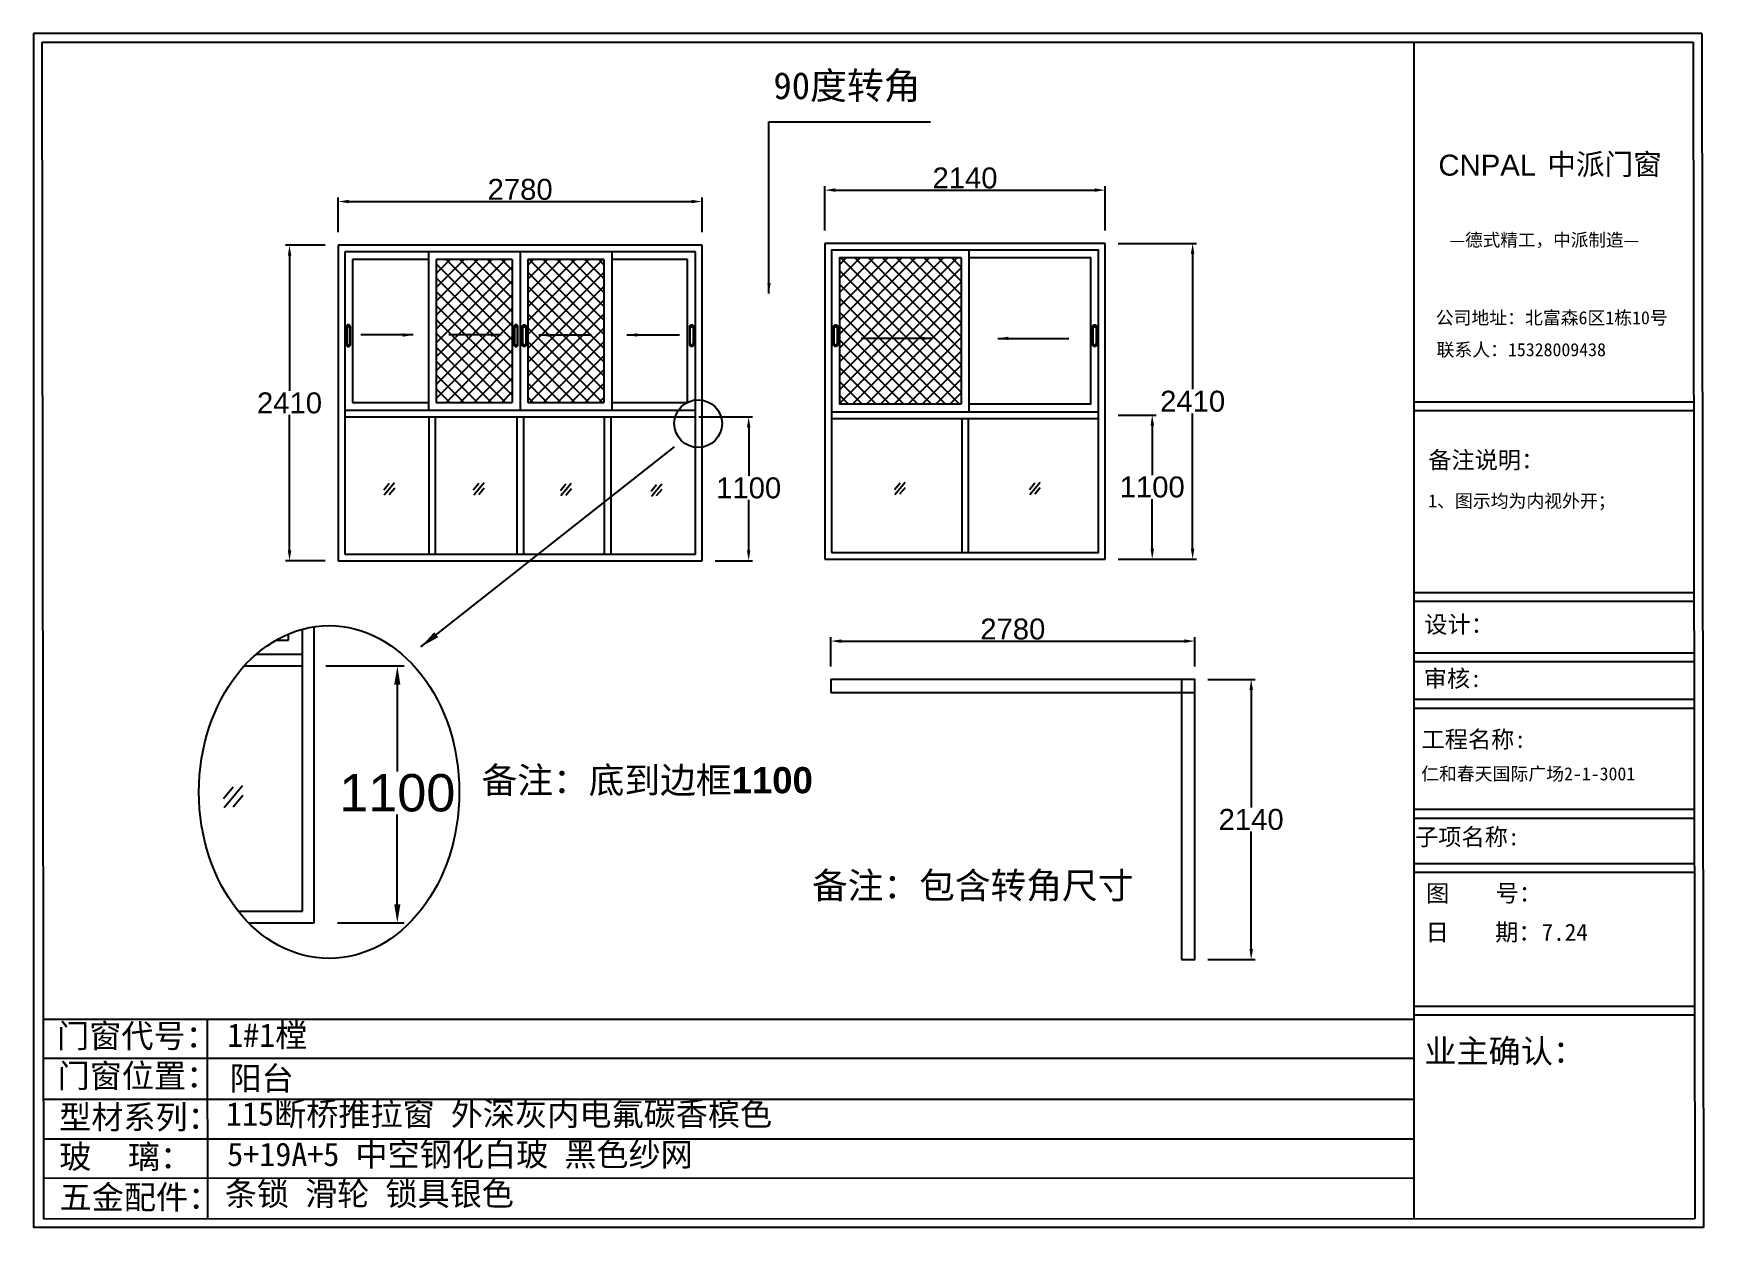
# Model space of a CAD drawing. Header units: inches. Extents: x -138455 to 599497, y -747149 to 13167.
# Drawn here: x 365342 to 378103, y -235958 to -226837 of the extents above; entities that cross this region are included whole.
import ezdxf

# ---------------------------------------------------------------- set-up
doc = ezdxf.new("R2010")
doc.units = ezdxf.units.IN
doc.header["$MEASUREMENT"] = 0
doc.header["$PDMODE"] = 35
doc.header["$PDSIZE"] = -3
doc.layers.add('0 @ 1', color=7, linetype='Continuous')
doc.styles.add('Annotative', font='arialbd.ttf')
doc.styles.add('MtXpl_', font='')
doc.styles.get("Standard").update_dxf_attribs({"font": 'arial.ttf'})
doc.styles.get('MtXpl_').set_extended_font_data('SimSun')
doc.dimstyles.get("Standard").update_dxf_attribs({"dimtxt": 80, "dimasz": 70, "dimexe": 40, "dimexo": 80, "dimgap": 0, "dimtad": 1, "dimtih": 1, "dimtoh": 1, "dimdec": 0, "dimzin": 0, "dimdsep": 46, "dimtxsty": 'Standard', "dimcen": 0.09, "dimadec": 0, "dimazin": 0, "dimtfac": 1, "dimtdec": 0, "dimtofl": 0, "dimtmove": 0, "dimatfit": 3, "dimfxl": 0, "dimtolj": 1, "dimtzin": 0, "dimarcsym": 0})

# ---------------------------------------------------------------- blocks, each defined once
blk = doc.blocks.new('*D1047')
at = {"color": 0, "lineweight": -2, "transparency": 16777216}
for p, q in [((367671, -228355), (367671, -228091)), ((367751, -228121), (370371, -228121)), ((370451, -228355), (370451, -228091))]:
    blk.add_line(p, q, dxfattribs=at)
at = {"color": 0, "transparency": 16777216}
for points in [[(367751, -228108), (367751, -228134), (367671, -228121)], [(370371, -228108), (370371, -228134), (370451, -228121)]]:
    blk.add_solid(points, dxfattribs=at)
at = {"layer": 'Defpoints', "color": 0, "transparency": 16777216}
for p in [(370451, -228121), (367671, -228455), (370451, -228455)]:
    blk.add_point(p, dxfattribs=at)
at = {"color": 0, "transparency": 16777216, "insert": (369061, -228029), "char_height": 160, "attachment_point": 5}
blk.add_mtext('\\A1;2780', dxfattribs=at)
blk = doc.blocks.new('*D1048')
at = {"color": 0, "lineweight": -2, "transparency": 16777216}
for p, q in [((367571, -228455), (367269, -228455)), ((367299, -228535), (367299, -229568)), ((367299, -230785), (367299, -229751)), ((367571, -230865), (367269, -230865))]:
    blk.add_line(p, q, dxfattribs=at)
at = {"color": 0, "transparency": 16777216}
for points in [[(367286, -228535), (367313, -228535), (367299, -228455)], [(367286, -230785), (367313, -230785), (367299, -230865)]]:
    blk.add_solid(points, dxfattribs=at)
at = {"layer": 'Defpoints', "color": 0, "transparency": 16777216}
for p in [(367671, -228455), (367299, -230865), (367671, -230865)]:
    blk.add_point(p, dxfattribs=at)
at = {"color": 0, "transparency": 16777216, "insert": (367299, -229660), "char_height": 160, "attachment_point": 5}
blk.add_mtext('\\A1;2410', dxfattribs=at)
blk = doc.blocks.new('*D1049')
at = {"color": 0, "lineweight": -2, "transparency": 16777216}
for p, q in [((370426, -229765), (370837, -229765)), ((370807, -229845), (370807, -230217)), ((370807, -230785), (370807, -230400)), ((370551, -230865), (370837, -230865))]:
    blk.add_line(p, q, dxfattribs=at)
at = {"color": 0, "transparency": 16777216}
for points in [[(370794, -229845), (370820, -229845), (370807, -229765)], [(370794, -230785), (370820, -230785), (370807, -230865)]]:
    blk.add_solid(points, dxfattribs=at)
at = {"layer": 'Defpoints', "color": 0, "transparency": 16777216}
for p in [(370326, -229765), (370451, -230865), (370807, -230865)]:
    blk.add_point(p, dxfattribs=at)
at = {"color": 0, "transparency": 16777216, "insert": (370807, -230309), "char_height": 160, "attachment_point": 5}
blk.add_mtext('\\A1;1100', dxfattribs=at)
blk = doc.blocks.new('123as')
at = {"color": 0}
for p, q in [((90189, 51387), (90252, 51462)), ((90194, 51330), (90312, 51470)), ((90251, 51335), (90314, 51410))]:
    blk.add_line(p, q, dxfattribs=at)
blk = doc.blocks.new('*D1055')
at = {"color": 0, "lineweight": -2, "transparency": 16777216}
for p, q in [((371390, -228342), (371390, -228004)), ((373530, -228342), (373530, -228004)), ((371470, -228034), (373450, -228034))]:
    blk.add_line(p, q, dxfattribs=at)
at = {"color": 0, "transparency": 16777216}
for points in [[(371470, -228020), (371470, -228047), (371390, -228034)], [(373450, -228020), (373450, -228047), (373530, -228034)]]:
    blk.add_solid(points, dxfattribs=at)
at = {"layer": 'Defpoints', "color": 0, "transparency": 16777216}
for p in [(373530, -228034), (371390, -228442), (373530, -228442)]:
    blk.add_point(p, dxfattribs=at)
at = {"color": 0, "transparency": 16777216, "insert": (372460, -227942), "char_height": 160, "attachment_point": 5}
blk.add_mtext('\\A1;2140', dxfattribs=at)
blk = doc.blocks.new('*D1056')
at = {"color": 0, "lineweight": -2, "transparency": 16777216}
for p, q in [((373630, -228442), (374229, -228442)), ((374199, -228522), (374199, -229555)), ((374199, -230772), (374199, -229739)), ((373630, -230852), (374229, -230852))]:
    blk.add_line(p, q, dxfattribs=at)
at = {"color": 0, "transparency": 16777216}
for points in [[(374185, -228522), (374212, -228522), (374199, -228442)], [(374185, -230772), (374212, -230772), (374199, -230852)]]:
    blk.add_solid(points, dxfattribs=at)
at = {"layer": 'Defpoints', "color": 0, "transparency": 16777216}
for p in [(373530, -228442), (373530, -230852), (374199, -230852)]:
    blk.add_point(p, dxfattribs=at)
at = {"color": 0, "transparency": 16777216, "insert": (374199, -229647), "char_height": 160, "attachment_point": 5}
blk.add_mtext('\\A1;2410', dxfattribs=at)
blk = doc.blocks.new('*D1057')
at = {"color": 0, "lineweight": -2, "transparency": 16777216}
for p, q in [((373630, -229752), (373920, -229752)), ((373890, -229832), (373890, -230210)), ((373890, -230772), (373890, -230394)), ((373630, -230852), (373920, -230852))]:
    blk.add_line(p, q, dxfattribs=at)
at = {"color": 0, "transparency": 16777216}
for points in [[(373877, -229832), (373904, -229832), (373890, -229752)], [(373877, -230772), (373904, -230772), (373890, -230852)]]:
    blk.add_solid(points, dxfattribs=at)
at = {"layer": 'Defpoints', "color": 0, "transparency": 16777216}
for p in [(373530, -229752), (373530, -230852), (373890, -230852)]:
    blk.add_point(p, dxfattribs=at)
at = {"color": 0, "transparency": 16777216, "insert": (373890, -230302), "char_height": 160, "attachment_point": 5}
blk.add_mtext('\\A1;1100', dxfattribs=at)
blk = doc.blocks.new('*D1058')
at = {"color": 0, "lineweight": -2, "transparency": 16777216}
for p, q in [((371435, -231671), (371435, -231448)), ((374215, -231671), (374215, -231448)), ((371515, -231478), (374135, -231478))]:
    blk.add_line(p, q, dxfattribs=at)
at = {"color": 0, "transparency": 16777216}
for points in [[(371515, -231465), (371515, -231492), (371435, -231478)], [(374135, -231465), (374135, -231492), (374215, -231478)]]:
    blk.add_solid(points, dxfattribs=at)
at = {"layer": 'Defpoints', "color": 0, "transparency": 16777216}
for p in [(374215, -231478), (371435, -231771), (374215, -231771)]:
    blk.add_point(p, dxfattribs=at)
at = {"color": 0, "transparency": 16777216, "insert": (372825, -231387), "char_height": 160, "attachment_point": 5}
blk.add_mtext('\\A1;2780', dxfattribs=at)
blk = doc.blocks.new('*D1059')
at = {"color": 0, "lineweight": -2, "transparency": 16777216}
for p, q in [((374315, -231771), (374676, -231771)), ((374646, -231851), (374646, -232749)), ((374646, -233831), (374646, -232932)), ((374315, -233911), (374676, -233911))]:
    blk.add_line(p, q, dxfattribs=at)
at = {"color": 0, "transparency": 16777216}
for points in [[(374633, -231851), (374660, -231851), (374646, -231771)], [(374633, -233831), (374660, -233831), (374646, -233911)]]:
    blk.add_solid(points, dxfattribs=at)
at = {"layer": 'Defpoints', "color": 0, "transparency": 16777216}
for p in [(374215, -231771), (374215, -233911), (374646, -233911)]:
    blk.add_point(p, dxfattribs=at)
at = {"color": 0, "transparency": 16777216, "insert": (374646, -232841), "char_height": 160, "attachment_point": 5}
blk.add_mtext('\\A1;2140', dxfattribs=at)
blk = doc.blocks.new('*D1060')
at = {"color": 0, "lineweight": -2, "transparency": 16777216}
for p, q in [((362510.9, -229764.7), (362847.2, -229764.7)), ((362817.2, -229844.7), (362817.2, -230216.9)), ((362817.2, -230784.7), (362817.2, -230400.3)), ((362560.9, -230864.7), (362847.2, -230864.7))]:
    blk.add_line(p, q, dxfattribs=at)
at = {"color": 0, "transparency": 16777216}
for points in [[(362803.9, -229844.7), (362830.5, -229844.7), (362817.2, -229764.7)], [(362803.9, -230784.7), (362830.5, -230784.7), (362817.2, -230864.7)]]:
    blk.add_solid(points, dxfattribs=at)
at = {"layer": 'Defpoints', "color": 0, "transparency": 16777216}
for p in [(362410.9, -229764.7), (362460.9, -230864.7), (362817.2, -230864.7)]:
    blk.add_point(p, dxfattribs=at)
at = {"color": 0, "transparency": 16777216, "insert": (362817.2, -230308.6), "char_height": 160, "attachment_point": 5}
blk.add_mtext('\\A1;1100', dxfattribs=at)
blk = doc.blocks.new('222999992211')
for p, q in [((362350.9, -229654), (362350.9, -229627.6)), ((362410.9, -230814.7), (362410.9, -229607)), ((362460.9, -230864.7), (362460.9, -229596.7)), ((362212.2, -229714.7), (362410.9, -229714.7)), ((362296.2, -229654.7), (362350.9, -229654.7)), ((362350.9, -229654.7), (362350.9, -229654)), ((362161.1, -229764.7), (362410.9, -229764.7)), ((362136, -230814.7), (362410.9, -230814.7)), ((362180.6, -230864.7), (362460.9, -230864.7))]:
    blk.add_line(p, q)
blk.add_ellipse((362525.1, -230304.5), major_axis=(0, 712.6), ratio=0.782346)
at = {"xscale": 0.6684526412304121, "yscale": 0.6684526412304121, "zscale": 0.6684526412304121}
blk.add_blockref('123as', (301785.2, -264682.3), dxfattribs=at)
dim = blk.add_linear_dim(base=(362817.2, -230864.7), p1=(362410.9, -229764.7), p2=(362460.9, -230864.7), angle=90, dimstyle='Standard', override={"dimtxt": 160, "dimasz": 80, "dimexe": 30, "dimexo": 100, "dimgap": 10})
dim.commit()
dim.dimension.update_dxf_attribs({"geometry": '*D1060', "text_midpoint": (362817.2, -230308.6), "dimtype": 128})

msp = doc.modelspace()

# ---------------------------------------------------------------- hatches: boundary and pattern name
h = msp.add_hatch()
h.set_pattern_fill('ANSI37', color=256, scale=600)
h.set_pattern_definition([(45, (4810.1, 9113.37), (-53.033009, 53.033009), []), (135, (4810.1, 9113.37), (-53.033009, -53.033009), [])])
h.paths.add_polyline_path([(369000.6, -228564.7), (368420.6, -228564.7), (368420.6, -229654.7), (369000.6, -229654.7)])
h.paths.add_polyline_path([(369120.6, -229654.7), (369700.6, -229654.7), (369700.6, -228564.7), (369120.6, -228564.7)])
h = msp.add_hatch()
h.set_pattern_fill('ANSI37', color=256, scale=600)
h.set_pattern_definition([(45, (1043.03, 0), (-53.033009, 53.033009), []), (135, (1043.03, 0), (-53.033009, -53.033009), [])])
h.paths.add_polyline_path([(372429.9, -228552.1), (371499.9, -228552.1), (371499.9, -229667.1), (372429.9, -229667.1)])

# ---------------------------------------------------------------- linework, layer by layer
for p, q in [((378090.4, -226837.2), (365342.4, -226837)), ((365342.4, -226837), (365342.4, -235957.5)), ((378090.4, -226837.2), (378102.6, -235957.5)), ((365409.9, -226904.2), (378023.1, -226904.4)), ((365422.1, -235893.6), (365409.9, -226904.2)), ((375888.9, -226904.4), (375888.9, -235890.7)), ((378023.1, -226904.4), (378035.4, -235890.1)), ((370450.6, -228454.7), (367670.6, -228454.7)), ((367670.6, -228454.7), (367670.6, -230864.7)), ((370400.6, -228504.7), (367720.6, -228504.7)), ((367720.6, -228504.7), (367720.6, -230814.7)), ((368360.6, -228504.7), (368360.6, -229714.7)), ((369060.6, -228504.7), (369060.6, -229714.7)), ((369760.6, -228504.7), (369760.6, -229714.7)), ((370400.6, -230814.7), (370400.6, -228504.7)), ((370450.6, -230864.7), (370450.6, -228454.7)), ((373529.9, -228442.1), (371389.9, -228442.1)), ((371389.9, -228442.1), (371389.9, -230852.1)), ((372489.9, -228492.1), (372489.9, -229727.1)), ((373529.9, -230852.1), (373529.9, -228442.1)), ((367780.6, -228564.7), (367780.6, -229654.7)), ((368360.6, -228564.7), (367780.6, -228564.7)), ((368420.6, -228564.7), (368420.6, -229654.7)), ((369000.6, -228564.7), (368420.6, -228564.7)), ((369000.6, -228564.7), (369000.6, -229654.7)), ((369120.6, -228564.7), (369120.6, -229654.7)), ((369700.6, -228564.7), (369120.6, -228564.7)), ((369700.6, -228564.7), (369700.6, -229654.7)), ((370340.6, -228564.7), (369760.6, -228564.7)), ((370340.6, -229654.7), (370340.6, -228564.7)), ((372429.9, -228552.1), (372429.9, -229667.1)), ((367780.6, -229654.7), (368360.6, -229654.7)), ((368420.6, -229654.7), (369000.6, -229654.7)), ((369120.6, -229654.7), (369700.6, -229654.7)), ((369760.6, -229654.7), (370340.6, -229654.7)), ((375889.1, -229649.6), (378026.9, -229649.6)), ((367720.6, -229714.7), (370400.6, -229714.7)), ((367720.6, -229764.7), (368365.6, -229764.7)), ((368365.6, -230814.7), (368365.6, -229764.7)), ((368365.6, -229764.7), (369705.6, -229764.7)), ((368415.6, -230814.7), (368415.6, -229764.7)), ((369035.6, -229764.7), (369035.6, -230814.7)), ((369085.6, -229764.7), (369085.6, -230814.7)), ((369705.6, -230814.7), (369705.6, -229764.7)), ((369705.6, -229764.7), (370400.6, -229764.7)), ((369755.6, -230814.7), (369755.6, -229764.7)), ((371439.9, -229727.1), (373479.9, -229727.1)), ((371439.9, -229777.1), (373479.9, -229777.1)), ((372434.9, -229777.1), (372434.9, -230802.1)), ((372484.9, -229777.1), (372484.9, -230802.1)), ((375889.1, -229716.2), (378026.9, -229716.3)), ((367720.6, -230814.7), (370400.6, -230814.7)), ((367670.6, -230864.7), (370450.6, -230864.7)), ((371389.9, -230852.1), (373529.9, -230852.1)), ((375889.1, -231107.1), (378025.6, -231107.1)), ((375889.1, -231173.8), (378025.6, -231173.8)), ((375891.1, -231567.6), (378027.6, -231567.6)), ((375891.1, -231634.3), (378027.6, -231634.3)), ((375889, -231922.6), (378025.5, -231922.6)), ((375889, -231989.3), (378025.5, -231989.3)), ((375889.1, -232762.7), (378025.6, -232762.7)), ((375889.1, -232829.3), (378025.6, -232829.3)), ((375891.5, -233176), (378028, -233176)), ((375891.5, -233242.7), (378028, -233242.7)), ((375891.5, -234265.9), (378028, -234265.9)), ((365421.2, -234365.6), (375888.7, -234365.7)), ((366670.9, -234365.6), (366671.2, -235893.2)), ((375891.5, -234332.6), (378028, -234332.6)), ((365420.3, -234663.8), (375887.6, -234662.9)), ((365420.8, -234976.8), (375888, -234975.9)), ((365421.2, -235278.4), (375888.3, -235278.6)), ((365421.7, -235579.9), (375888.6, -235578)), ((378035.4, -235890.1), (365422.1, -235893.6)), ((378102.6, -235957.5), (365342.4, -235957.5))]:
    msp.add_line(p, q)
for points in [[(371439.9, -230802.1), (373479.9, -230802.1), (373479.9, -228492.1), (371439.9, -228492.1)], [(367760.5, -229077.1), (367737.7, -229077.1), (367737.7, -229214.4), (367760.5, -229214.4)], [(367760.5, -229077.1), (367737.7, -229077.1), (367737.7, -229214.4), (367760.5, -229214.4)], [(369040.4, -229077.1), (369017.7, -229077.1), (369017.7, -229214.4), (369040.4, -229214.4)], [(369040.4, -229077.1), (369017.7, -229077.1), (369017.7, -229214.4), (369040.4, -229214.4)], [(369080.8, -229077.1), (369103.5, -229077.1), (369103.5, -229214.4), (369080.8, -229214.4)], [(369080.8, -229077.1), (369103.5, -229077.1), (369103.5, -229214.4), (369080.8, -229214.4)], [(370360.7, -229077.1), (370383.4, -229077.1), (370383.4, -229214.4), (370360.7, -229214.4)], [(370360.7, -229077.1), (370383.4, -229077.1), (370383.4, -229214.4), (370360.7, -229214.4)], [(371459.8, -229077.1), (371482.5, -229077.1), (371482.5, -229214.4), (371459.8, -229214.4)], [(371459.8, -229077.1), (371482.5, -229077.1), (371482.5, -229214.4), (371459.8, -229214.4)], [(373439.8, -229077.1), (373462.5, -229077.1), (373462.5, -229214.4), (373439.8, -229214.4)], [(373439.8, -229077.1), (373462.5, -229077.1), (373462.5, -229214.4), (373439.8, -229214.4)], [(371434.6, -231870.6), (374214.6, -231870.6), (374214.6, -231770.6), (371434.6, -231770.6)], [(374114.6, -233910.6), (374214.6, -233910.6), (374214.6, -231770.6), (374114.6, -231770.6)]]:
    msp.add_lwpolyline(points, close=True)
for points in [[(372429.9, -228552.1), (371499.9, -228552.1), (371499.9, -229667.1), (372429.9, -229667.1)], [(372489.9, -229667.1), (373419.9, -229667.1), (373419.9, -228552.1), (372489.9, -228552.1)]]:
    msp.add_lwpolyline(points)
for points in [[(367749.7, -229062.5), (367748, -229062.5, 0.4142136), (367733, -229077.4), (367733, -229213.7, 0.4142136), (367748, -229228.6), (367749.7, -229228.6, 0.4142136), (367764.6, -229213.7), (367764.6, -229077.4, 0.4142136)], [(367749.7, -229062.5), (367748, -229062.5, 0.4142136), (367733, -229077.4), (367733, -229213.7, 0.4142136), (367748, -229228.6), (367749.7, -229228.6, 0.4142136), (367764.6, -229213.7), (367764.6, -229077.4, 0.4142136)], [(369029.6, -229062.5), (369027.9, -229062.5, 0.4142136), (369013, -229077.4), (369013, -229213.7, 0.4142136), (369027.9, -229228.6), (369029.6, -229228.6, 0.4142136), (369044.6, -229213.7), (369044.6, -229077.4, 0.4142136)], [(369029.6, -229062.5), (369027.9, -229062.5, 0.4142136), (369013, -229077.4), (369013, -229213.7, 0.4142136), (369027.9, -229228.6), (369029.6, -229228.6, 0.4142136), (369044.6, -229213.7), (369044.6, -229077.4, 0.4142136)], [(369091.6, -229062.5), (369093.3, -229062.5, -0.4142136), (369108.2, -229077.4), (369108.2, -229213.7, -0.4142136), (369093.3, -229228.6), (369091.6, -229228.6, -0.4142136), (369076.6, -229213.7), (369076.6, -229077.4, -0.4142136)], [(369091.6, -229062.5), (369093.3, -229062.5, -0.4142136), (369108.2, -229077.4), (369108.2, -229213.7, -0.4142136), (369093.3, -229228.6), (369091.6, -229228.6, -0.4142136), (369076.6, -229213.7), (369076.6, -229077.4, -0.4142136)], [(370371.5, -229062.5), (370373.2, -229062.5, -0.4142136), (370388.1, -229077.4), (370388.1, -229213.7, -0.4142136), (370373.2, -229228.6), (370371.5, -229228.6, -0.4142136), (370356.5, -229213.7), (370356.5, -229077.4, -0.4142136)], [(370371.5, -229062.5), (370373.2, -229062.5, -0.4142136), (370388.1, -229077.4), (370388.1, -229213.7, -0.4142136), (370373.2, -229228.6), (370371.5, -229228.6, -0.4142136), (370356.5, -229213.7), (370356.5, -229077.4, -0.4142136)], [(371470.6, -229062.5), (371472.3, -229062.5, -0.4142136), (371487.2, -229077.4), (371487.2, -229213.7, -0.4142136), (371472.3, -229228.6), (371470.6, -229228.6, -0.4142136), (371455.6, -229213.7), (371455.6, -229077.4, -0.4142136)], [(371470.6, -229062.5), (371472.3, -229062.5, -0.4142136), (371487.2, -229077.4), (371487.2, -229213.7, -0.4142136), (371472.3, -229228.6), (371470.6, -229228.6, -0.4142136), (371455.6, -229213.7), (371455.6, -229077.4, -0.4142136)], [(373450.6, -229062.5), (373452.3, -229062.5, -0.4142136), (373467.2, -229077.4), (373467.2, -229213.7, -0.4142136), (373452.3, -229228.6), (373450.6, -229228.6, -0.4142136), (373435.6, -229213.7), (373435.6, -229077.4, -0.4142136)], [(373450.6, -229062.5), (373452.3, -229062.5, -0.4142136), (373467.2, -229077.4), (373467.2, -229213.7, -0.4142136), (373452.3, -229228.6), (373450.6, -229228.6, -0.4142136), (373435.6, -229213.7), (373435.6, -229077.4, -0.4142136)]]:
    msp.add_lwpolyline(points, format="xyb", close=True)
msp.add_circle((370421.2, -229817.4), 182.2)

# ---------------------------------------------------------------- block references
for name, p, xscale, yscale, zscale in [('123as', (307732.4, -264673), 0.6684526412304121, 0.6684526412304121, 0.6684526412304121), ('123as', (308416.1, -264673), 0.6684526412304121, 0.6684526412304121, 0.6684526412304121), ('123as', (309081.9, -264677.6), 0.6684526412304121, 0.6684526412304121, 0.6684526412304121), ('123as', (309774.9, -264682.3), 0.6684526412304121, 0.6684526412304121, 0.6684526412304121), ('123as', (311634.1, -264669.7), 0.6684526412304121, 0.6684526412304121, 0.6684526412304121), ('123as', (312664.4, -264669.7), 0.6684526412304121, 0.6684526412304121, 0.6684526412304121), ('222999992211', (-279001.8, 178142.3), 1.783610088539338, 1.783610088539338, 1.783610088539338)]:
    msp.add_blockref(name, p, dxfattribs=dict(xscale=xscale, yscale=yscale, zscale=zscale))

# ---------------------------------------------------------------- texts
msp.add_text('CNPAL', height=160.27).set_placement((376076.7, -227923.2))
at = {"style": 'MtXpl_'}
for s, height, p in [('中派门窗', 160.27, (376908.9, -227916.6)), ('—德式精工，中派制造—', 98.628, (376160.6, -228463.4)), ('公司地址：北富森6区1栋10号', 100, (376056, -229058.6)), ('联系人：15328009438', 100, (376062.6, -229302.3)), ('备注说明：', 130, (375998.9, -230159.5)), ('1、图示均为内视外开；', 100, (375998.9, -230457.7)), ('设计：', 130, (375968.6, -231415.7)), ('审核:', 130, (375964.4, -231828.9)), ('工程名称:', 130, (375947.4, -232293.5)), ('仁和春天国际广场2-1-3001', 100.008, (375944.9, -232541.9)), ('子项名称:', 130, (375898.3, -233038.6)), ('图    号：', 130, (375982.3, -233468.6)), ('日    期：7.24', 130, (375979.1, -233766.5)), ('业主确认：', 180, (375969, -234699.5))]:
    msp.add_text(s, height=height, dxfattribs=at).set_placement(p)
at = {"layer": '0 @ 1', "style": 'Annotative'}
for s, height, p in [('备注：底到边框1100', 200, (368766.5, -232640.4)), ('备注：包含转角尺寸', 200, (371291, -233444.3)), ('门窗代号：', 180, (365523.2, -234583.4)), ('门窗位置：', 180, (365527.1, -234888.4)), ('型材系列：', 180, (365538.8, -235204)), ('玻    璃：', 180, (365539.8, -235506.1)), ('五金配件：', 180, (365542.6, -235815.5))]:
    msp.add_text(s, height=height, dxfattribs=at).set_placement(p)
at = {"layer": '0 @ 1', "attachment_point": 1, "style": 'Annotative'}
for s, width, insert, char_height in [('{\\fSimSun|b1|i0|c134|p2;90度转角}', 4396.385, (370995.9, -227132.7), 206.21), ('{\\fSimSun|b1|i0|c134|p2;1#1樘}', 4396.385, (366822.3, -234397.6), 180), ('{\\fSimSun|b1|i0|c134|p2;阳台}', 4396.385, (366840.4, -234727.6), 180), ('{\\fSimSun|b1|i0|c134|p2;115断桥推拉窗 外深灰内电氟碳香槟色}', 4396.385, (366813.7, -234998.7), 180), ('{\\fSimSun|b1|i0|c134|p2;5+19A+5 中空钢化白玻 黑色纱网}', 5972.399, (366822.9, -235307.9), 180), ('{\\fSimSun|b1|i0|c134|p2;条锁 滑轮 锁具银色 }', 5156.596, (366804.5, -235608.8), 180)]:
    msp.add_mtext_dynamic_manual_height_columns(s, width=width, gutter_width=903.5, heights=[0], dxfattribs=dict(at, insert=insert, char_height=char_height))

# ---------------------------------------------------------------- dimensions: what is measured, and where the dimension line sits
for base, p1, p2, picture, middle in [((373529.9, -228033.7), (371389.9, -228442.1), (373529.9, -228442.1), '*D1055', (372459.9, -227942)), ((370450.6, -228121.1), (367670.6, -228454.7), (370450.6, -228454.7), '*D1047', (369060.6, -228029.4))]:
    dim = msp.add_linear_dim(base=base, p1=p1, p2=p2, dimstyle='Standard', override={"dimtxt": 160, "dimasz": 80, "dimexe": 30, "dimexo": 100, "dimgap": 10})
    dim.commit()
    dim.dimension.update_dxf_attribs({"geometry": picture, "text_midpoint": middle})
dim = msp.add_linear_dim(base=(367299.3, -230864.7), p1=(367670.6, -228454.7), p2=(367670.6, -230864.7), angle=90, dimstyle='Standard', override={"dimtxt": 160, "dimasz": 80, "dimexe": 30, "dimexo": 100, "dimgap": 10})
dim.commit()
dim.dimension.update_dxf_attribs({"geometry": '*D1048', "text_midpoint": (367299.3, -229659.7)})
for base, p1, p2, picture, middle in [((374198.7, -230852.1), (373529.9, -228442.1), (373529.9, -230852.1), '*D1056', (374198.7, -229647.1)), ((370806.9, -230864.7), (370326.3, -229764.7), (370450.6, -230864.7), '*D1049', (370806.9, -230308.6)), ((373890.3, -230852.1), (373529.9, -229752.1), (373529.9, -230852.1), '*D1057', (373890.3, -230302.1)), ((374646.2, -233910.6), (374214.6, -231770.6), (374214.6, -233910.6), '*D1059', (374646.2, -232840.6))]:
    dim = msp.add_linear_dim(base=base, p1=p1, p2=p2, angle=90, dimstyle='Standard', override={"dimtxt": 160, "dimasz": 80, "dimexe": 30, "dimexo": 100, "dimgap": 10})
    dim.commit()
    dim.dimension.update_dxf_attribs({"geometry": picture, "text_midpoint": middle, "dimtype": 160})
dim = msp.add_linear_dim(base=(374214.6, -231478.5), p1=(371434.6, -231770.6), p2=(374214.6, -231770.6), dimstyle='Standard', override={"dimtxt": 160, "dimasz": 80, "dimexe": 30, "dimexo": 100, "dimgap": 10})
dim.commit()
dim.dimension.update_dxf_attribs({"geometry": '*D1058', "text_midpoint": (372824.6, -231478.5), "dimtype": 160})

# ---------------------------------------------------------------- leaders
for points, override in [([(370962, -228822.3), (370962, -227513.3), (372195.8, -227513.3)], {"dimtxt": 160, "dimasz": 80, "dimexe": 30, "dimexo": 100, "dimgap": 10, "dimtad": 0}), ([(368244.6, -229140.1), (367842.8, -229140.1)], {"dimtxt": 160, "dimasz": 80, "dimexe": 30, "dimexo": 100, "dimgap": 10, "dimtad": 0}), ([(368917.3, -229140.1), (368515.6, -229140.1)], {"dimtxt": 160, "dimasz": 80, "dimexe": 30, "dimexo": 100, "dimgap": 10, "dimtad": 0}), ([(369203.8, -229140.1), (369605.6, -229140.1)], {"dimtxt": 160, "dimasz": 80, "dimexe": 30, "dimexo": 100, "dimgap": 10, "dimtad": 0}), ([(369876.6, -229140.1), (370278.3, -229140.1)], {"dimtxt": 160, "dimasz": 80, "dimexe": 30, "dimexo": 100, "dimgap": 10, "dimtad": 0}), ([(372209.4, -229166.3), (371666.5, -229166.3)], {"dimtxt": 160, "dimasz": 80, "dimexe": 30, "dimexo": 100, "dimgap": 10, "dimtad": 0}), ([(372710.3, -229166.3), (373253.3, -229166.3)], {"dimtxt": 160, "dimasz": 80, "dimexe": 30, "dimexo": 100, "dimgap": 10, "dimtad": 0}), ([(368302.4, -231522.3), (370241.4, -229995.2)], {"dimtxt": 160, "dimasz": 150, "dimexe": 30, "dimexo": 100, "dimgap": 10, "dimtad": 0})]:
    msp.add_leader(points, dimstyle='Standard', override=override)

doc.saveas('drawing.dxf')
